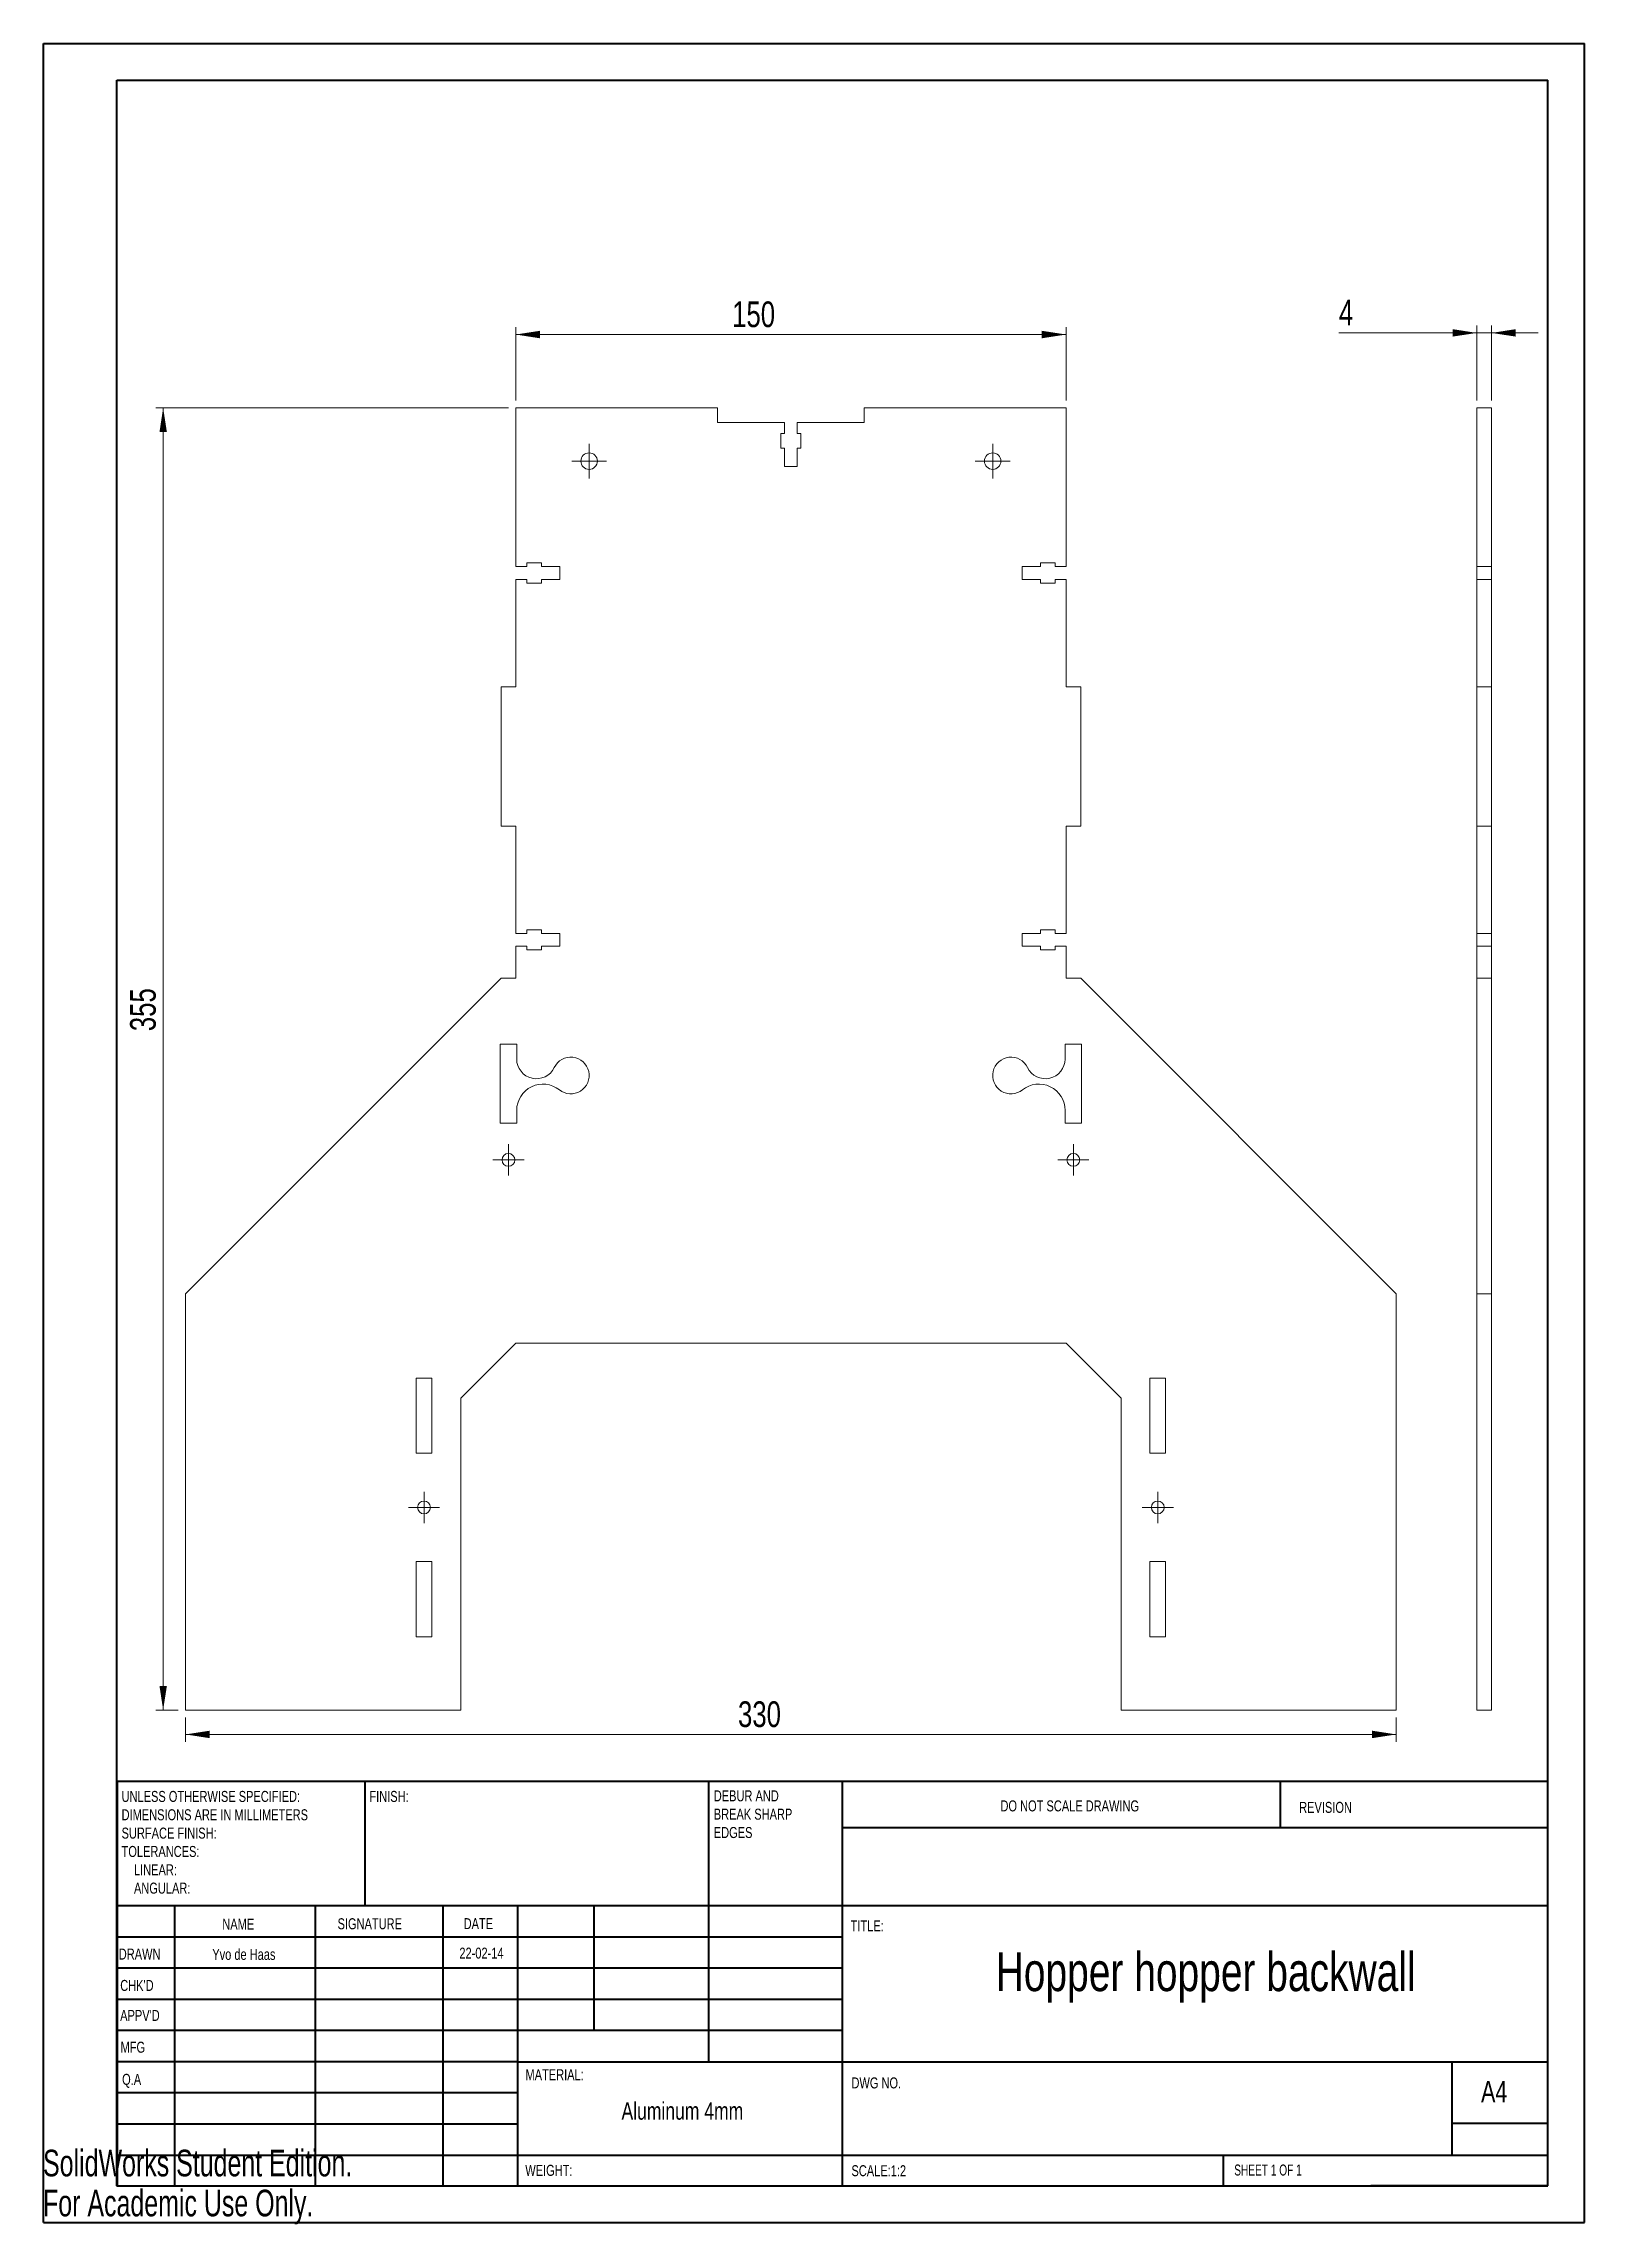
# Model space of a CAD drawing. Header units: millimetres. Extents: x 0 to 210, y 0 to 297.
import ezdxf

# ---------------------------------------------------------------- set-up
doc = ezdxf.new("R2010")
doc.units = ezdxf.units.MM
doc.styles.add('SLDTEXTSTYLE0', font='TXT', dxfattribs={"width": 0.75})
doc.styles.add('SLDTEXTSTYLE1', font='TXT', dxfattribs={"width": 0.6875})
doc.styles.add('SLDTEXTSTYLE2', font='TXT', dxfattribs={"width": 0.7})
doc.dimstyles.new('SLDDIMSTYLE0', dxfattribs={"dimtxt": 3.5, "dimasz": 3.302, "dimexe": 0, "dimexo": 0.0625, "dimgap": 0.875, "dimtad": 1, "dimlfac": 2, "dimrnd": 1e-09, "dimzin": 12, "dimdsep": 46, "dimtxsty": 'SLDTEXTSTYLE0', "dimsah": 1, "dimcen": 0.09, "dimadec": 0, "dimazin": 3, "dimtfac": 1, "dimtofl": 0, "dimtmove": 0, "dimatfit": 3, "dimfxl": 0, "dimfrac": 2, "dimtolj": 1, "dimtzin": 12, "dimarcsym": 0})
doc.dimstyles.new('SLDDIMSTYLE1', dxfattribs={"dimtxt": 3.5, "dimasz": 3.302, "dimexe": 0, "dimexo": 0.0625, "dimgap": 0.875, "dimtad": 1, "dimlfac": 2, "dimrnd": 1e-09, "dimzin": 12, "dimdsep": 46, "dimtxsty": 'SLDTEXTSTYLE0', "dimsah": 1, "dimcen": 0.09, "dimadec": 0, "dimazin": 3, "dimtfac": 1, "dimtmove": 0, "dimatfit": 0, "dimfxl": 0, "dimfrac": 2, "dimtolj": 1, "dimtzin": 12, "dimarcsym": 0})

# ---------------------------------------------------------------- blocks, each defined once
blk = doc.blocks.new('SW_NOTE_0')
at = {"color": 0, "linetype": 'Continuous', "lineweight": 0, "char_height": 1.5, "attachment_point": 1, "style": 'SLDTEXTSTYLE0'}
for s, insert in [('DEBUR AND', (0, 1.93)), ('BREAK SHARP', (0, -0.57)), ('EDGES', (0, -3.07))]:
    blk.add_mtext(s, dxfattribs=dict(at, insert=insert))
blk = doc.blocks.new('SW_NOTE_1')
at = {"color": 0, "linetype": 'Continuous', "lineweight": 0, "char_height": 1.5, "attachment_point": 1, "style": 'SLDTEXTSTYLE0'}
for s, insert in [('UNLESS OTHERWISE SPECIFIED:', (0, 1.93)), ('DIMENSIONS ARE IN MILLIMETERS', (0, -0.57)), ('TOLERANCES:', (0, -5.57)), ('SURFACE FINISH:', (0, -3.07)), ('LINEAR:', (1.69, -8.07)), ('ANGULAR:', (1.69, -10.57))]:
    blk.add_mtext(s, dxfattribs=dict(at, insert=insert))
blk = doc.blocks.new('_D')
at = {"color": 7, "linetype": 'Continuous', "lineweight": 0}
for p, q in [((64.43, 248.56), (64.43, 258.56)), ((64.43, 257.56), (139.43, 257.56)), ((139.43, 248.56), (139.43, 258.56))]:
    blk.add_line(p, q, dxfattribs=at)
for points in [[(64.43, 257.56), (67.73, 257.05), (67.73, 258.07)], [(139.43, 257.56), (136.13, 258.07), (136.13, 257.05)]]:
    blk.add_solid(points, dxfattribs=at)
at = {"color": 7, "linetype": 'Continuous', "lineweight": 0, "insert": (93.92, 262.07, -0.95), "char_height": 3.5, "attachment_point": 1, "style": 'SLDTEXTSTYLE0'}
blk.add_mtext('150', dxfattribs=at)
blk = doc.blocks.new('_D_1')
at = {"color": 7, "linetype": 'Continuous', "lineweight": 0}
for p, q in [((63.43, 247.56), (15.37, 247.56)), ((16.37, 247.56), (16.37, 70.06)), ((18.43, 70.06), (15.37, 70.06))]:
    blk.add_line(p, q, dxfattribs=at)
for points in [[(16.37, 247.56), (15.87, 244.26), (16.88, 244.26)], [(16.37, 70.06), (16.88, 73.36), (15.87, 73.36)]]:
    blk.add_solid(points, dxfattribs=at)
at = {"color": 7, "linetype": 'Continuous', "lineweight": 0, "insert": (11.86, 162.6, -0.95), "char_height": 3.5, "attachment_point": 1, "rotation": 90, "style": 'SLDTEXTSTYLE0'}
blk.add_mtext('355', dxfattribs=at)
blk = doc.blocks.new('_D_2')
at = {"color": 7, "linetype": 'Continuous', "lineweight": 0}
for p, q in [((19.43, 69.06), (19.43, 65.74)), ((184.43, 69.06), (184.43, 65.74)), ((19.43, 66.74), (184.43, 66.74))]:
    blk.add_line(p, q, dxfattribs=at)
for points in [[(19.43, 66.74), (22.73, 66.23), (22.73, 67.25)], [(184.43, 66.74), (181.13, 67.25), (181.13, 66.23)]]:
    blk.add_solid(points, dxfattribs=at)
at = {"color": 7, "linetype": 'Continuous', "lineweight": 0, "insert": (94.72, 71.25, -0.95), "char_height": 3.5, "attachment_point": 1, "style": 'SLDTEXTSTYLE0'}
blk.add_mtext('330', dxfattribs=at)
blk = doc.blocks.new('SW_CENTERMARKSYMBOL_0')
at = {"color": 0, "linetype": 'Continuous', "lineweight": 0}
for p, q in [((-1.25, 0), (-2.375, 0)), ((0, 0), (-1.25, 0)), ((0, 1.25), (0, 2.375)), ((0, 0), (0, 1.25)), ((0, 0), (0, -1.25)), ((0, 0), (1.25, 0)), ((1.25, 0), (2.375, 0)), ((0, -1.25), (0, -2.375))]:
    blk.add_line(p, q, dxfattribs=at)
blk = doc.blocks.new('SW_CENTERMARKSYMBOL_1')
at = {"color": 0, "linetype": 'Continuous', "lineweight": 0}
for p, q in [((-1.25, 0), (-2.375, 0)), ((0, 0), (-1.25, 0)), ((0, 1.25), (0, 2.375)), ((0, 0), (0, 1.25)), ((0, 0), (0, -1.25)), ((0, 0), (1.25, 0)), ((1.25, 0), (2.375, 0)), ((0, -1.25), (0, -2.375))]:
    blk.add_line(p, q, dxfattribs=at)
blk = doc.blocks.new('SW_CENTERMARKSYMBOL_2')
at = {"color": 0, "linetype": 'Continuous', "lineweight": 0}
for p, q in [((-1.25, 0), (-2.125, 0)), ((0, 0), (-1.25, 0)), ((0, 1.25), (0, 2.125)), ((0, 0), (0, 1.25)), ((0, 0), (0, -1.25)), ((0, 0), (1.25, 0)), ((1.25, 0), (2.125, 0)), ((0, -1.25), (0, -2.125))]:
    blk.add_line(p, q, dxfattribs=at)
blk = doc.blocks.new('SW_CENTERMARKSYMBOL_3')
at = {"color": 0, "linetype": 'Continuous', "lineweight": 0}
for p, q in [((-1.25, 0), (-2.125, 0)), ((0, 0), (-1.25, 0)), ((0, 1.25), (0, 2.125)), ((0, 0), (0, 1.25)), ((0, 0), (0, -1.25)), ((0, 0), (1.25, 0)), ((1.25, 0), (2.125, 0)), ((0, -1.25), (0, -2.125))]:
    blk.add_line(p, q, dxfattribs=at)
blk = doc.blocks.new('SW_CENTERMARKSYMBOL_4')
at = {"color": 0, "linetype": 'Continuous', "lineweight": 0}
for p, q in [((-1.25, 0), (-2.125, 0)), ((0, 0), (-1.25, 0)), ((0, 1.25), (0, 2.125)), ((0, 0), (0, 1.25)), ((0, 0), (0, -1.25)), ((0, 0), (1.25, 0)), ((1.25, 0), (2.125, 0)), ((0, -1.25), (0, -2.125))]:
    blk.add_line(p, q, dxfattribs=at)
blk = doc.blocks.new('SW_CENTERMARKSYMBOL_5')
at = {"color": 0, "linetype": 'Continuous', "lineweight": 0}
for p, q in [((-1.25, 0), (-2.125, 0)), ((0, 0), (-1.25, 0)), ((0, 1.25), (0, 2.125)), ((0, 0), (0, 1.25)), ((0, 0), (0, -1.25)), ((0, 0), (1.25, 0)), ((1.25, 0), (2.125, 0)), ((0, -1.25), (0, -2.125))]:
    blk.add_line(p, q, dxfattribs=at)
blk = doc.blocks.new('_D_3')
at = {"color": 7, "linetype": 'Continuous', "lineweight": 0}
for p, q in [((195.42, 248.56), (195.42, 258.78)), ((197.42, 248.56), (197.42, 258.78)), ((195.42, 257.78), (176.62, 257.78)), ((195.42, 257.78), (197.42, 257.78)), ((197.42, 257.78), (203.77, 257.78))]:
    blk.add_line(p, q, dxfattribs=at)
for points in [[(195.42, 257.78), (192.12, 258.29), (192.12, 257.28)], [(197.42, 257.78), (200.72, 257.28), (200.72, 258.29)]]:
    blk.add_solid(points, dxfattribs=at)
at = {"color": 7, "linetype": 'Continuous', "lineweight": 0, "insert": (176.62, 262.3, 0.05), "char_height": 3.5, "attachment_point": 1, "style": 'SLDTEXTSTYLE0'}
blk.add_mtext('4', dxfattribs=at)

msp = doc.modelspace()

# ---------------------------------------------------------------- linework, layer by layer
at = {"color": 7, "linetype": 'Continuous', "lineweight": 40}
for p, q in [((0.0788, 0.2148), (0.0788, 297.2148)), ((0.0788, 297.2148), (210.0788, 297.2148)), ((210.0788, 0.2148), (210.0788, 297.2148)), ((210.0788, 292.2148), (210.0788, 297.2148)), ((10.0788, 292.2148), (205.0788, 292.2148)), ((10.0788, 5.2148), (10.0788, 292.2148)), ((205.0788, 5.2148), (205.0788, 292.2148)), ((10.1108, 60.3709), (205.0788, 60.3709)), ((10.1108, 60.3709), (10.1108, 5.1209)), ((43.9108, 43.3709), (43.9108, 60.3709)), ((90.7108, 60.3709), (90.7108, 22.1209)), ((108.9108, 60.3709), (108.9108, 5.1209)), ((168.6788, 54.0898), (168.6788, 60.4648)), ((205.0788, 53.9959), (108.9108, 53.9959)), ((205.0788, 43.3709), (10.1108, 43.3709)), ((17.9108, 43.3709), (17.9108, 5.1209)), ((37.1018, 43.3709), (37.1018, 5.1209)), ((54.5097, 43.3709), (54.5097, 5.1209)), ((64.7108, 5.1209), (64.7108, 43.3709)), ((75.1108, 26.3709), (75.1108, 43.3709)), ((108.9108, 39.1209), (10.1108, 39.1209)), ((108.9108, 34.8709), (10.1108, 34.8709)), ((108.9108, 30.6209), (10.1108, 30.6209)), ((108.9108, 26.3709), (10.1108, 26.3709)), ((64.7108, 22.1209), (10.1108, 22.1209)), ((64.7108, 22.1209), (205.0788, 22.1209)), ((192.0788, 9.4648), (192.0788, 22.2148)), ((64.7108, 17.8709), (10.1108, 17.8709)), ((64.7108, 13.6209), (10.1108, 13.6209)), ((205.0788, 13.7148), (192.0788, 13.7148)), ((10.1108, 9.3709), (205.0788, 9.3709)), ((160.8788, 5.2148), (160.8788, 9.4648)), ((10.0788, 5.2148), (205.0788, 5.2148)), ((205.0788, 5.2148), (180.9883, 5.2148)), ((0.0788, 0.2148), (210.0788, 0.2148))]:
    msp.add_line(p, q, dxfattribs=at)
at = {"color": 7, "linetype": 'Continuous', "lineweight": 15}
for p, q in [((64.4318, 225.9321), (64.4318, 247.5571)), ((64.4318, 247.5571), (91.9318, 247.5571)), ((91.9318, 245.5571), (91.9318, 247.5571)), ((111.9318, 247.5571), (111.9318, 245.5571)), ((111.9318, 247.5571), (139.4318, 247.5571)), ((139.4318, 247.5571), (139.4318, 225.9321)), ((195.4198, 247.5571), (197.4198, 247.5571)), ((195.4198, 247.5571), (195.4198, 225.9321)), ((197.4198, 247.5571), (197.4198, 225.9321)), ((101.0568, 245.5571), (91.9318, 245.5571)), ((100.5568, 244.0571), (101.0568, 244.0571)), ((100.5568, 242.0571), (100.5568, 244.0571)), ((101.0568, 244.0571), (101.0568, 245.5571)), ((102.8068, 245.5571), (102.8068, 244.0571)), ((111.9318, 245.5571), (102.8068, 245.5571)), ((102.8068, 244.0571), (103.3068, 244.0571)), ((103.3068, 244.0571), (103.3068, 242.0571)), ((101.0568, 242.0571), (100.5568, 242.0571)), ((101.0568, 239.5571), (101.0568, 242.0571)), ((102.8068, 242.0571), (102.8068, 239.5571)), ((103.3068, 242.0571), (102.8068, 242.0571)), ((102.8068, 239.5571), (101.0568, 239.5571)), ((64.4318, 225.9321), (65.9318, 225.9321)), ((65.9318, 226.4321), (67.9318, 226.4321)), ((65.9318, 225.9321), (65.9318, 226.4321)), ((67.9318, 226.4321), (67.9318, 225.9321)), ((67.9318, 225.9321), (70.4318, 225.9321)), ((70.4318, 225.9321), (70.4318, 224.1821)), ((133.4318, 225.9321), (135.9318, 225.9321)), ((133.4318, 224.1821), (133.4318, 225.9321)), ((135.9318, 226.4321), (137.9318, 226.4321)), ((135.9318, 225.9321), (135.9318, 226.4321)), ((137.9318, 226.4321), (137.9318, 225.9321)), ((137.9318, 225.9321), (139.4318, 225.9321)), ((195.4198, 225.9321), (197.4198, 225.9321)), ((195.4198, 224.1821), (195.4198, 225.9321)), ((197.4198, 224.1821), (197.4198, 225.9321)), ((64.4318, 209.5571), (64.4318, 224.1821)), ((65.9318, 224.1821), (64.4318, 224.1821)), ((65.9318, 223.6821), (65.9318, 224.1821)), ((67.9318, 223.6821), (65.9318, 223.6821)), ((67.9318, 224.1821), (67.9318, 223.6821)), ((70.4318, 224.1821), (67.9318, 224.1821)), ((135.9318, 224.1821), (133.4318, 224.1821)), ((135.9318, 223.6821), (135.9318, 224.1821)), ((137.9318, 223.6821), (135.9318, 223.6821)), ((137.9318, 224.1821), (137.9318, 223.6821)), ((139.4318, 224.1821), (137.9318, 224.1821)), ((139.4318, 224.1821), (139.4318, 209.5571)), ((195.4198, 224.1821), (197.4198, 224.1821)), ((195.4198, 224.1821), (195.4198, 209.5571)), ((197.4198, 224.1821), (197.4198, 209.5571)), ((62.4318, 190.5571), (62.4318, 209.5571)), ((62.4318, 209.5571), (64.4318, 209.5571)), ((139.4318, 209.5571), (141.4318, 209.5571)), ((141.4318, 209.5571), (141.4318, 190.5571)), ((195.4198, 209.5571), (197.4198, 209.5571)), ((195.4198, 209.5571), (195.4198, 190.5571)), ((197.4198, 209.5571), (197.4198, 190.5571)), ((64.4318, 190.5571), (62.4318, 190.5571)), ((64.4318, 175.9321), (64.4318, 190.5571)), ((141.4318, 190.5571), (139.4318, 190.5571)), ((139.4318, 190.5571), (139.4318, 175.9321)), ((195.4198, 190.5571), (197.4198, 190.5571)), ((195.4198, 190.5571), (195.4198, 175.9321)), ((197.4198, 190.5571), (197.4198, 175.9321)), ((64.4318, 175.9321), (65.9318, 175.9321)), ((65.9318, 176.4321), (67.9318, 176.4321)), ((65.9318, 175.9321), (65.9318, 176.4321)), ((67.9318, 176.4321), (67.9318, 175.9321)), ((67.9318, 175.9321), (70.4318, 175.9321)), ((70.4318, 175.9321), (70.4318, 174.1821)), ((133.4318, 175.9321), (135.9318, 175.9321)), ((133.4318, 174.1821), (133.4318, 175.9321)), ((135.9318, 176.4321), (137.9318, 176.4321)), ((135.9318, 175.9321), (135.9318, 176.4321)), ((137.9318, 176.4321), (137.9318, 175.9321)), ((137.9318, 175.9321), (139.4318, 175.9321)), ((195.4198, 175.9321), (197.4198, 175.9321)), ((195.4198, 174.1821), (195.4198, 175.9321)), ((197.4198, 174.1821), (197.4198, 175.9321)), ((64.4318, 169.8071), (64.4318, 174.1821)), ((65.9318, 174.1821), (64.4318, 174.1821)), ((65.9318, 173.6821), (65.9318, 174.1821)), ((67.9318, 173.6821), (65.9318, 173.6821)), ((67.9318, 174.1821), (67.9318, 173.6821)), ((70.4318, 174.1821), (67.9318, 174.1821)), ((135.9318, 174.1821), (133.4318, 174.1821)), ((135.9318, 173.6821), (135.9318, 174.1821)), ((137.9318, 173.6821), (135.9318, 173.6821)), ((137.9318, 174.1821), (137.9318, 173.6821)), ((139.4318, 174.1821), (137.9318, 174.1821)), ((139.4318, 174.1821), (139.4318, 169.8071)), ((195.4198, 174.1821), (197.4198, 174.1821)), ((195.4198, 174.1821), (195.4198, 169.8071)), ((197.4198, 174.1821), (197.4198, 169.8071)), ((19.4318, 126.8071), (62.4318, 169.8071)), ((62.4318, 169.8071), (64.4318, 169.8071)), ((139.4318, 169.8071), (141.4318, 169.8071)), ((141.4318, 169.8071), (184.4318, 126.8071)), ((195.4198, 169.8071), (197.4198, 169.8071)), ((195.4198, 169.8071), (195.4198, 126.8071)), ((197.4198, 169.8071), (197.4198, 126.8071)), ((62.3068, 160.8071), (64.5568, 160.8071)), ((62.3068, 150.0571), (62.3068, 160.8071)), ((64.5568, 160.8071), (64.5568, 158.8071)), ((139.3068, 160.8071), (141.5568, 160.8071)), ((139.3068, 158.8071), (139.3068, 160.8071)), ((141.5568, 160.8071), (141.5568, 150.0571)), ((64.5568, 151.8071), (64.5568, 150.0571)), ((139.3068, 150.0571), (139.3068, 151.8071)), ((64.5568, 150.0571), (62.3068, 150.0571)), ((141.5568, 150.0571), (139.3068, 150.0571)), ((19.4318, 70.0571), (19.4318, 126.8071)), ((184.4318, 126.8071), (184.4318, 70.0571)), ((195.4198, 126.8071), (197.4198, 126.8071)), ((195.4198, 126.8071), (195.4198, 70.0571)), ((197.4198, 126.8071), (197.4198, 70.0571)), ((64.4318, 120.0571), (56.9318, 112.5571)), ((139.4318, 120.0571), (64.4318, 120.0571)), ((146.9318, 112.5571), (139.4318, 120.0571)), ((50.8568, 115.3071), (53.0068, 115.3071)), ((50.8568, 105.0571), (50.8568, 115.3071)), ((53.0068, 115.3071), (53.0068, 105.0571)), ((150.8568, 105.0571), (150.8568, 115.3071)), ((150.8568, 115.3071), (153.0068, 115.3071)), ((153.0068, 115.3071), (153.0068, 105.0571)), ((56.9318, 112.5571), (56.9318, 70.0571)), ((146.9318, 70.0571), (146.9318, 112.5571)), ((53.0068, 105.0571), (50.8568, 105.0571)), ((153.0068, 105.0571), (150.8568, 105.0571)), ((50.8568, 90.3071), (53.0068, 90.3071)), ((50.8568, 80.0571), (50.8568, 90.3071)), ((53.0068, 90.3071), (53.0068, 80.0571)), ((150.8568, 80.0571), (150.8568, 90.3071)), ((150.8568, 90.3071), (153.0068, 90.3071)), ((153.0068, 90.3071), (153.0068, 80.0571)), ((53.0068, 80.0571), (50.8568, 80.0571)), ((153.0068, 80.0571), (150.8568, 80.0571)), ((56.9318, 70.0571), (19.4318, 70.0571)), ((184.4318, 70.0571), (146.9318, 70.0571)), ((195.4198, 70.0571), (197.4198, 70.0571))]:
    msp.add_line(p, q, dxfattribs=at)
for centre, radius in [((74.4318, 240.3071), 1.125), ((129.4318, 240.3071), 1.125), ((63.4318, 145.0571), 0.875), ((140.4318, 145.0571), 0.875), ((51.9318, 97.6821), 0.875), ((151.9318, 97.6821), 0.875)]:
    msp.add_circle(centre, radius, dxfattribs=at)
for centre, radius, start, end in [((67.2506, 158.8071), 2.6938, 180, 334.328781), ((71.9318, 156.5571), 2.5, 231.376287, 154.328781), ((131.9318, 156.5571), 2.5, 25.671219, 308.623713), ((136.6129, 158.8071), 2.6938, 205.671219, 0), ((68.1367, 151.8071), 3.5799, 51.376287, 180), ((135.7269, 151.8071), 3.5799, 0, 128.623713)]:
    msp.add_arc(centre, radius, start, end, dxfattribs=at)

# ---------------------------------------------------------------- block references
at = {"color": 7, "linetype": 'Continuous', "lineweight": 0}
for name, p in [('SW_CENTERMARKSYMBOL_1', (74.4318, 240.3071)), ('SW_CENTERMARKSYMBOL_0', (129.4318, 240.3071)), ('SW_CENTERMARKSYMBOL_3', (63.4318, 145.0571)), ('SW_CENTERMARKSYMBOL_2', (140.4318, 145.0571)), ('SW_CENTERMARKSYMBOL_5', (51.9318, 97.6821)), ('SW_CENTERMARKSYMBOL_4', (151.9318, 97.6821)), ('SW_NOTE_1', (10.7045, 57.1083)), ('SW_NOTE_0', (91.42, 57.1904))]:
    msp.add_blockref(name, p, dxfattribs=at)

# ---------------------------------------------------------------- texts
for s, insert, char_height, attachment_point, style in [('FINISH:', (44.4821, 59.0402), 1.5, 1, 'SLDTEXTSTYLE0'), ('DO NOT SCALE DRAWING', (130.4935, 57.7478), 1.5, 1, 'SLDTEXTSTYLE0'), ('REVISION', (171.2064, 57.5497), 1.5, 1, 'SLDTEXTSTYLE0'), ('NAME', (24.4331, 41.6224), 1.5, 1, 'SLDTEXTSTYLE0'), ('SIGNATURE', (40.1444, 41.6827), 1.5, 1, 'SLDTEXTSTYLE0'), ('DATE', (57.3255, 41.6971), 1.5, 1, 'SLDTEXTSTYLE0'), ('TITLE:', (110.067, 41.3993), 1.5, 1, 'SLDTEXTSTYLE0'), ('DRAWN', (10.323, 37.5506), 1.5, 1, 'SLDTEXTSTYLE0'), ('Yvo de Haas', (27.374, 37.5043), 1.4986, 2, 'SLDTEXTSTYLE0'), ('22-02-14', (59.7545, 37.68), 1.4986, 2, 'SLDTEXTSTYLE0'), ('Hopper hopper backwall', (158.4587, 37.0427), 5.291667, 2, 'SLDTEXTSTYLE0'), ("CHK'D", (10.5213, 33.2753), 1.5, 1, 'SLDTEXTSTYLE0'), ("APPV'D", (10.5125, 29.1852), 1.5, 1, 'SLDTEXTSTYLE0'), ('MFG', (10.566, 24.8546), 1.5, 1, 'SLDTEXTSTYLE0'), ('MATERIAL:', (65.7567, 21.107), 1.5, 1, 'SLDTEXTSTYLE0'), ('Q.A', (10.7799, 20.4706), 1.5, 1, 'SLDTEXTSTYLE0'), ('DWG NO.', (110.1848, 19.9896), 1.5, 1, 'SLDTEXTSTYLE0'), ('A4', (195.9998, 19.5152), 2.91042, 1, 'SLDTEXTSTYLE0'), ('Aluminum 4mm', (87.1391, 16.6065), 2.38125, 2, 'SLDTEXTSTYLE0'), ('WEIGHT:', (65.7286, 8.0702), 1.4986, 1, 'SLDTEXTSTYLE0'), ('SCALE:1:2', (110.1848, 8.021), 1.5, 1, 'SLDTEXTSTYLE0'), ('SHEET 1 OF 1', (162.3571, 8.1149), 1.5, 1, 'SLDTEXTSTYLE1')]:
    msp.add_mtext(s, dxfattribs=dict(at, insert=insert, char_height=char_height, attachment_point=attachment_point, style=style))
at = {"color": 7, "linetype": 'Continuous', "char_height": 3.633, "attachment_point": 1, "style": 'SLDTEXTSTYLE2'}
for s, insert in [('SolidWorks Student Edition.', (0, 10.1327)), ('For Academic Use Only.', (0, 4.6832))]:
    msp.add_mtext(s, dxfattribs=dict(at, insert=insert))

# ---------------------------------------------------------------- dimensions: what is measured, and where the dimension line sits
at = {"color": 7, "linetype": 'Continuous', "lineweight": 0}
for base, p1, p2, dimstyle, picture, middle in [((139.4318, 257.5571), (64.4318, 247.5571), (139.4318, 247.5571), 'SLDDIMSTYLE0', '_D', (99.2217, 257.5571)), ((197.4198, 257.7833), (195.4198, 247.5571), (197.4198, 247.5571), 'SLDDIMSTYLE1', '_D_3', (179.3397, 257.7833)), ((184.4318, 66.7394), (19.4318, 70.0571), (184.4318, 70.0571), 'SLDDIMSTYLE0', '_D_2', (100.0179, 66.7394))]:
    dim = msp.add_linear_dim(base=base, p1=p1, p2=p2, dimstyle=dimstyle, dxfattribs=at)
    dim.commit()
    dim.dimension.update_dxf_attribs({"geometry": picture, "text_midpoint": middle, "dimtype": 160})
dim = msp.add_linear_dim(base=(16.3734, 70.0571), p1=(64.4318, 247.5571), p2=(19.4318, 70.0571), angle=90, dimstyle='SLDDIMSTYLE0', dxfattribs=at)
dim.commit()
dim.dimension.update_dxf_attribs({"geometry": '_D_1', "text_midpoint": (16.3734, 167.8973), "dimtype": 160})

doc.saveas('drawing.dxf')
